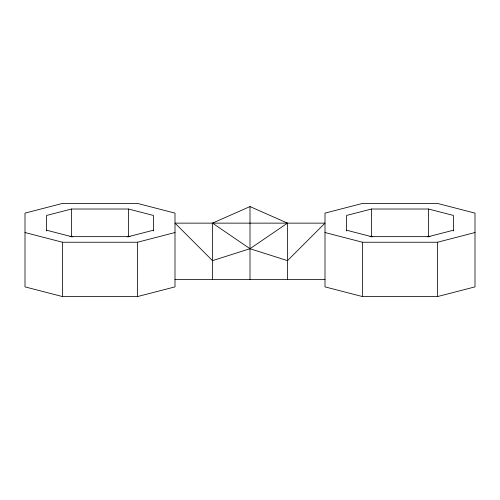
<?xml version="1.0" encoding="UTF-8"?>
<svg xmlns="http://www.w3.org/2000/svg" width="500" height="500" viewBox="0 0 500 500"><rect width="100%" height="100%" fill="white"/><g stroke="black" fill="none" stroke-linecap="round" stroke-linejoin="round"><path stroke-width="0.75" d="M287.5 223.137L250 248.713L212.5 260.637L175 223.137L325 223.137L287.5 260.637L250 248.713L212.5 223.137L250 206.575L287.5 223.137L287.5 279.387M127.15 236.863L128.544 236.188L130.044 236.575M427.15 236.863L428.544 236.188L430.044 236.575M153.375 230.969L153.375 215.444L128.544 209.019L71.456 209.019L46.625 215.444L46.625 230.969M69.956 236.575L71.456 236.188L72.85 236.863M153.375 230.219L128.544 236.65L71.456 236.65L46.625 230.219M25 232.537L62.5 242.244L137.5 242.244L175 232.537M453.375 230.969L453.375 215.444L428.544 209.019L371.456 209.019L346.625 215.444L346.625 230.969M137.5 296.575L175 286.875L175 213.125L137.5 203.425L62.5 203.425L25 213.125L25 286.875L62.5 296.575L137.5 296.575L137.5 242.244M369.956 236.575L371.456 236.188L372.85 236.863M453.375 230.219L428.544 236.65L371.456 236.65L346.625 230.219M325 232.537L362.5 242.244L437.5 242.244L475 232.537M437.5 296.575L475 286.875L475 213.125L437.5 203.425L362.5 203.425L325 213.125L325 286.875L362.5 296.575L437.5 296.575L437.5 242.244M175 279.387L325 279.387M428.544 209.019L428.544 236.962M371.456 209.019L371.456 236.962M362.5 242.244L362.5 296.575M250 206.575L250 279.387M212.5 223.137L212.5 279.387M128.544 209.019L128.544 236.962M71.456 209.019L71.456 236.962M62.5 242.244L62.5 296.575"/></g></svg>
